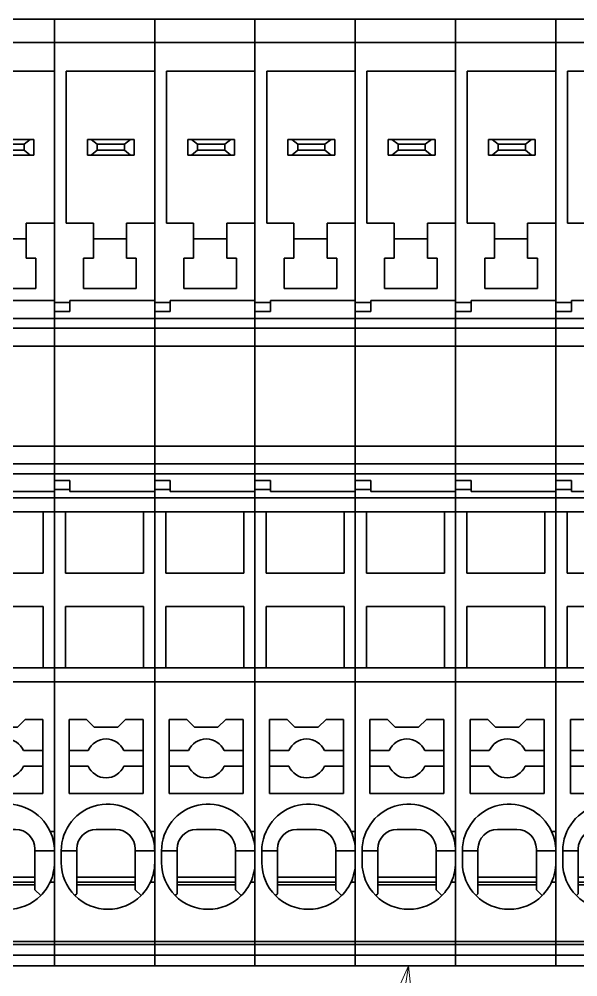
# Model space of a CAD drawing. Header units: millimetres. Extents: x 7 to 587, y 2 to 418.
# Drawn here: x 233.29 to 261.98, y 220.43 to 269.6 of the extents above; entities that cross this region are included whole.
import ezdxf

# ---------------------------------------------------------------- set-up
doc = ezdxf.new("R2010")
doc.units = ezdxf.units.MM
doc.layers.add('GR1_01', color=7, linetype='Continuous')
doc.layers.add('GR1_15', color=7, linetype='Continuous')

# ---------------------------------------------------------------- blocks, each defined once
blk = doc.blocks.new('BLKF074')
at = {"layer": 'GR1_01', "color": 3, "linetype": 'Continuous', "lineweight": 35}
for p, q in [((229.95, 268.4), (229.95, 269.6)), ((235.1, 269.6), (229.95, 269.6)), ((235.1, 269.6), (235.1, 268.4)), ((235.1, 268.4), (229.95, 268.4)), ((229.95, 255.049), (229.95, 268.4)), ((235.1, 268.4), (235.1, 266.925)), ((230.55, 266.925), (235.1, 266.925)), ((230.55, 259.125), (230.55, 266.925)), ((235.1, 259.125), (235.1, 266.925)), ((231.834, 263.425), (231.645, 263.425)), ((231.645, 263.425), (231.645, 262.625)), ((232.145, 263.175), (231.834, 263.425)), ((233.856, 263.425), (231.834, 263.425)), ((233.545, 263.175), (232.145, 263.175)), ((232.145, 263.175), (232.145, 262.875)), ((233.856, 263.425), (233.545, 263.175)), ((233.545, 262.875), (233.545, 263.175)), ((234.045, 263.425), (233.856, 263.425)), ((234.045, 262.625), (234.045, 263.425)), ((231.645, 262.625), (231.834, 262.625)), ((231.834, 262.625), (232.145, 262.875)), ((231.834, 262.625), (233.856, 262.625)), ((232.145, 262.875), (233.545, 262.875)), ((233.545, 262.875), (233.856, 262.625)), ((233.856, 262.625), (234.045, 262.625)), ((231.95, 259.125), (230.55, 259.125)), ((231.95, 258.325), (231.95, 259.125)), ((233.65, 259.125), (233.65, 258.325)), ((235.1, 259.125), (233.65, 259.125)), ((235.1, 259.125), (235.1, 255.15)), ((231.95, 257.325), (231.95, 258.325)), ((231.95, 258.325), (233.65, 258.325)), ((233.65, 258.325), (233.65, 257.325)), ((231.45, 257.325), (231.95, 257.325)), ((231.45, 255.775), (231.45, 257.325)), ((233.65, 257.325), (234.15, 257.325)), ((234.15, 257.325), (234.15, 255.775)), ((234.15, 255.775), (231.45, 255.775)), ((230.75, 255.049), (229.95, 255.049)), ((229.95, 254.593), (229.95, 255.049)), ((235.1, 255.15), (230.75, 255.15)), ((230.75, 255.049), (230.75, 255.15)), ((230.75, 255.049), (230.75, 254.593)), ((235.1, 255.15), (235.1, 254.24)), ((230.75, 254.593), (229.95, 254.593)), ((229.95, 254.24), (229.95, 254.593)), ((229.95, 253.728), (229.95, 254.24)), ((229.95, 254.24), (235.1, 254.24)), ((235.1, 253.728), (235.1, 254.24)), ((235.1, 253.728), (229.95, 253.728)), ((229.95, 253.728), (229.95, 252.816)), ((235.1, 253.728), (235.1, 252.816)), ((229.95, 252.816), (235.1, 252.816)), ((229.95, 247.684), (229.95, 252.816)), ((235.1, 252.816), (235.1, 247.684)), ((229.95, 247.684), (235.1, 247.684)), ((229.95, 247.684), (229.95, 246.772)), ((235.1, 246.772), (235.1, 247.684)), ((235.1, 246.772), (229.95, 246.772)), ((229.95, 246.772), (229.95, 246.26)), ((235.1, 246.772), (235.1, 246.26)), ((229.95, 246.26), (235.1, 246.26)), ((229.95, 245.907), (229.95, 246.26)), ((230.75, 245.907), (229.95, 245.907)), ((229.95, 245.451), (229.95, 245.907)), ((230.75, 245.907), (230.75, 245.451)), ((235.1, 245.35), (235.1, 246.26)), ((230.75, 245.451), (229.95, 245.451)), ((229.95, 245.018), (229.95, 245.451)), ((230.75, 245.451), (230.75, 245.35)), ((235.1, 245.35), (230.75, 245.35)), ((235.1, 245.018), (235.1, 245.35)), ((229.95, 245.018), (235.1, 245.018)), ((229.95, 245.018), (229.95, 244.3)), ((235.1, 244.3), (235.1, 245.018)), ((229.95, 244.3), (229.95, 236.3)), ((229.95, 244.3), (230.525, 244.3)), ((230.525, 241.15), (230.525, 244.3)), ((230.525, 244.3), (234.525, 244.3)), ((234.525, 244.3), (234.525, 241.15)), ((234.525, 244.3), (235.1, 244.3)), ((235.1, 236.3), (235.1, 244.3)), ((234.525, 241.15), (230.525, 241.15)), ((230.525, 239.45), (234.525, 239.45)), ((230.525, 236.3), (230.525, 239.45)), ((234.525, 239.45), (234.525, 236.3)), ((229.95, 236.3), (229.95, 235.582)), ((230.525, 236.3), (229.95, 236.3)), ((234.525, 236.3), (230.525, 236.3)), ((235.1, 236.3), (234.525, 236.3)), ((235.1, 235.582), (235.1, 236.3)), ((235.1, 235.582), (229.95, 235.582)), ((229.95, 235.582), (229.95, 222.256)), ((235.1, 235.582), (235.1, 227.9)), ((230.7, 233.65), (231.6, 233.65)), ((230.7, 232.05), (230.7, 233.65)), ((231.6, 233.65), (232, 233.25)), ((233.2, 233.25), (233.6, 233.65)), ((233.6, 233.65), (234.5, 233.65)), ((234.5, 233.65), (234.5, 232.05)), ((232, 233.25), (233.2, 233.25)), ((230.7, 231.25), (230.7, 232.05)), ((230.7, 232.05), (231.683, 232.05)), ((233.517, 232.05), (234.5, 232.05)), ((234.5, 232.05), (234.5, 231.25)), ((230.7, 229.85), (230.7, 231.25)), ((231.683, 231.25), (230.7, 231.25)), ((234.5, 231.25), (233.517, 231.25)), ((234.5, 231.25), (234.5, 229.85)), ((234.5, 229.85), (230.7, 229.85)), ((235.1, 227.9), (234.882, 227.9)), ((235.1, 227.9), (235.1, 226.9)), ((230.3, 226.9), (230.3, 226.3)), ((231.1, 226.9), (230.3, 226.9)), ((231.1, 227), (231.1, 226.9)), ((231.1, 225.55), (231.1, 226.9)), ((234.1, 227), (234.1, 226.9)), ((234.1, 226.9), (235.1, 226.9)), ((234.1, 225.55), (234.1, 226.9)), ((235.1, 226.9), (235.1, 226.3)), ((235.1, 225.3), (235.1, 226.3)), ((231.1, 225.3), (231.1, 225.55)), ((231.1, 225.55), (234.1, 225.55)), ((231.1, 225.15), (231.1, 225.3)), ((231.1, 225.3), (234.1, 225.3)), ((234.1, 225.3), (234.1, 225.55)), ((234.1, 225.15), (234.1, 225.3)), ((234.882, 225.3), (235.1, 225.3)), ((235.1, 222.256), (235.1, 225.3)), ((231.003, 224.603), (231.1, 224.7)), ((231.1, 225.15), (234.1, 225.15)), ((231.1, 224.7), (231.1, 225.15)), ((234.1, 224.9), (234.1, 225.15)), ((234.1, 224.9), (234.397, 224.603)), ((235.1, 222.256), (229.95, 222.256)), ((229.95, 222.256), (229.95, 222.087)), ((235.1, 222.256), (235.1, 222.087)), ((235.1, 222.087), (229.95, 222.087)), ((229.95, 222.087), (229.95, 221.548)), ((235.1, 222.087), (235.1, 221.548)), ((235.1, 221.548), (229.95, 221.548)), ((229.95, 221.548), (229.95, 221)), ((235.1, 221), (235.1, 221.548)), ((235.1, 221), (229.95, 221))]:
    blk.add_line(p, q, dxfattribs=at)
for centre, radius, start, end in [((232.6, 231.65), 1, 23.5782, 156.4218), ((232.6, 231.65), 1, 203.5782, 336.4218), ((232.7, 226.9), 2.4, 24.6243, 180), ((232.1, 227), 1, 90, 180), ((233.1, 227), 1, 0, 90), ((232.7, 226.9), 2.4, 0, 24.6243), ((232.7, 226.3), 2.4, 180, 225), ((232.7, 226.3), 2.4, 335.3757, 0), ((232.7, 226.3), 2.4, 315, 335.3757), ((232.7, 226.3), 2.4, 225, 315)]:
    blk.add_arc(centre, radius, start, end, dxfattribs=at)
blk.add_open_spline([(232.1, 228), (232.139, 228), (232.214, 228), (232.329, 228), (232.449, 228), (232.579, 228), (232.713, 228), (232.847, 228), (232.976, 228), (233.059, 228), (233.1, 228)], degree=3, knots=[0, 0, 0, 0, 0.118021, 0.223255, 0.346586, 0.477449, 0.613456, 0.74891, 0.878338, 1, 1, 1, 1], dxfattribs=at)
blk = doc.blocks.new('BLKF075')
at = {"layer": 'GR1_01', "color": 3, "linetype": 'Continuous', "lineweight": 35}
for p, q in [((235.1, 268.4), (235.1, 269.6)), ((240.25, 269.6), (235.1, 269.6)), ((240.25, 269.6), (240.25, 268.4)), ((240.25, 268.4), (235.1, 268.4)), ((235.1, 255.049), (235.1, 268.4)), ((240.25, 268.4), (240.25, 266.925)), ((235.7, 266.925), (240.25, 266.925)), ((235.7, 259.125), (235.7, 266.925)), ((240.25, 259.125), (240.25, 266.925)), ((236.984, 263.425), (236.795, 263.425)), ((236.795, 263.425), (236.795, 262.625)), ((237.295, 263.175), (236.984, 263.425)), ((239.006, 263.425), (236.984, 263.425)), ((238.695, 263.175), (237.295, 263.175)), ((237.295, 263.175), (237.295, 262.875)), ((239.006, 263.425), (238.695, 263.175)), ((238.695, 262.875), (238.695, 263.175)), ((239.195, 263.425), (239.006, 263.425)), ((239.195, 262.625), (239.195, 263.425)), ((236.795, 262.625), (236.984, 262.625)), ((236.984, 262.625), (237.295, 262.875)), ((236.984, 262.625), (239.006, 262.625)), ((237.295, 262.875), (238.695, 262.875)), ((238.695, 262.875), (239.006, 262.625)), ((239.006, 262.625), (239.195, 262.625)), ((237.1, 259.125), (235.7, 259.125)), ((237.1, 258.325), (237.1, 259.125)), ((238.8, 259.125), (238.8, 258.325)), ((240.25, 259.125), (238.8, 259.125)), ((240.25, 259.125), (240.25, 255.15)), ((237.1, 257.325), (237.1, 258.325)), ((237.1, 258.325), (238.8, 258.325)), ((238.8, 258.325), (238.8, 257.325)), ((236.6, 257.325), (237.1, 257.325)), ((236.6, 255.775), (236.6, 257.325)), ((238.8, 257.325), (239.3, 257.325)), ((239.3, 257.325), (239.3, 255.775)), ((239.3, 255.775), (236.6, 255.775)), ((235.9, 255.049), (235.1, 255.049)), ((235.1, 254.593), (235.1, 255.049)), ((240.25, 255.15), (235.9, 255.15)), ((235.9, 255.049), (235.9, 255.15)), ((235.9, 255.049), (235.9, 254.593)), ((240.25, 255.15), (240.25, 254.24)), ((235.9, 254.593), (235.1, 254.593)), ((235.1, 254.24), (235.1, 254.593)), ((235.1, 253.728), (235.1, 254.24)), ((235.1, 254.24), (240.25, 254.24)), ((240.25, 253.728), (240.25, 254.24)), ((240.25, 253.728), (235.1, 253.728)), ((235.1, 253.728), (235.1, 252.816)), ((240.25, 253.728), (240.25, 252.816)), ((235.1, 252.816), (240.25, 252.816)), ((235.1, 247.684), (235.1, 252.816)), ((240.25, 252.816), (240.25, 247.684)), ((235.1, 247.684), (240.25, 247.684)), ((235.1, 247.684), (235.1, 246.772)), ((240.25, 246.772), (240.25, 247.684)), ((240.25, 246.772), (235.1, 246.772)), ((235.1, 246.772), (235.1, 246.26)), ((240.25, 246.772), (240.25, 246.26)), ((235.1, 246.26), (240.25, 246.26)), ((235.1, 245.907), (235.1, 246.26)), ((235.9, 245.907), (235.1, 245.907)), ((235.1, 245.451), (235.1, 245.907)), ((235.9, 245.907), (235.9, 245.451)), ((240.25, 245.35), (240.25, 246.26)), ((235.9, 245.451), (235.1, 245.451)), ((235.1, 245.018), (235.1, 245.451)), ((235.9, 245.451), (235.9, 245.35)), ((240.25, 245.35), (235.9, 245.35)), ((240.25, 245.018), (240.25, 245.35)), ((235.1, 245.018), (240.25, 245.018)), ((235.1, 245.018), (235.1, 244.3)), ((240.25, 244.3), (240.25, 245.018)), ((235.1, 244.3), (235.1, 236.3)), ((235.1, 244.3), (235.675, 244.3)), ((235.675, 241.15), (235.675, 244.3)), ((235.675, 244.3), (239.675, 244.3)), ((239.675, 244.3), (239.675, 241.15)), ((239.675, 244.3), (240.25, 244.3)), ((240.25, 236.3), (240.25, 244.3)), ((239.675, 241.15), (235.675, 241.15)), ((235.675, 239.45), (239.675, 239.45)), ((235.675, 236.3), (235.675, 239.45)), ((239.675, 239.45), (239.675, 236.3)), ((235.1, 236.3), (235.1, 235.582)), ((235.675, 236.3), (235.1, 236.3)), ((239.675, 236.3), (235.675, 236.3)), ((240.25, 236.3), (239.675, 236.3)), ((240.25, 235.582), (240.25, 236.3)), ((240.25, 235.582), (235.1, 235.582)), ((235.1, 235.582), (235.1, 222.256)), ((240.25, 235.582), (240.25, 227.9)), ((235.85, 233.65), (236.75, 233.65)), ((235.85, 232.05), (235.85, 233.65)), ((236.75, 233.65), (237.15, 233.25)), ((238.35, 233.25), (238.75, 233.65)), ((238.75, 233.65), (239.65, 233.65)), ((239.65, 233.65), (239.65, 232.05)), ((237.15, 233.25), (238.35, 233.25)), ((235.85, 231.25), (235.85, 232.05)), ((235.85, 232.05), (236.833, 232.05)), ((238.667, 232.05), (239.65, 232.05)), ((239.65, 232.05), (239.65, 231.25)), ((235.85, 229.85), (235.85, 231.25)), ((236.833, 231.25), (235.85, 231.25)), ((239.65, 231.25), (238.667, 231.25)), ((239.65, 231.25), (239.65, 229.85)), ((239.65, 229.85), (235.85, 229.85)), ((240.25, 227.9), (240.032, 227.9)), ((240.25, 227.9), (240.25, 226.9)), ((235.45, 226.9), (235.45, 226.3)), ((236.25, 226.9), (235.45, 226.9)), ((236.25, 227), (236.25, 226.9)), ((236.25, 225.55), (236.25, 226.9)), ((239.25, 227), (239.25, 226.9)), ((239.25, 226.9), (240.25, 226.9)), ((239.25, 225.55), (239.25, 226.9)), ((240.25, 226.9), (240.25, 226.3)), ((240.25, 225.3), (240.25, 226.3)), ((236.25, 225.3), (236.25, 225.55)), ((236.25, 225.55), (239.25, 225.55)), ((236.25, 225.15), (236.25, 225.3)), ((236.25, 225.3), (239.25, 225.3)), ((239.25, 225.3), (239.25, 225.55)), ((239.25, 225.15), (239.25, 225.3)), ((240.032, 225.3), (240.25, 225.3)), ((240.25, 222.256), (240.25, 225.3)), ((236.153, 224.603), (236.25, 224.7)), ((236.25, 225.15), (239.25, 225.15)), ((236.25, 224.7), (236.25, 225.15)), ((239.25, 224.9), (239.25, 225.15)), ((239.25, 224.9), (239.547, 224.603)), ((240.25, 222.256), (235.1, 222.256)), ((235.1, 222.256), (235.1, 222.087)), ((240.25, 222.256), (240.25, 222.087)), ((240.25, 222.087), (235.1, 222.087)), ((235.1, 222.087), (235.1, 221.548)), ((240.25, 222.087), (240.25, 221.548)), ((240.25, 221.548), (235.1, 221.548)), ((235.1, 221.548), (235.1, 221)), ((240.25, 221), (240.25, 221.548)), ((240.25, 221), (235.1, 221))]:
    blk.add_line(p, q, dxfattribs=at)
for centre, radius, start, end in [((237.75, 231.65), 1, 23.5782, 156.4218), ((237.75, 231.65), 1, 203.5782, 336.4218), ((237.85, 226.9), 2.4, 24.6243, 180), ((237.25, 227), 1, 90, 180), ((238.25, 227), 1, 0, 90), ((237.85, 226.9), 2.4, 0, 24.6243), ((237.85, 226.3), 2.4, 180, 225), ((237.85, 226.3), 2.4, 335.3757, 0), ((237.85, 226.3), 2.4, 315, 335.3757), ((237.85, 226.3), 2.4, 225, 315)]:
    blk.add_arc(centre, radius, start, end, dxfattribs=at)
blk.add_open_spline([(237.25, 228), (237.289, 228), (237.364, 228), (237.479, 228), (237.599, 228), (237.729, 228), (237.863, 228), (237.997, 228), (238.126, 228), (238.209, 228), (238.25, 228)], degree=3, knots=[0, 0, 0, 0, 0.118021, 0.223255, 0.346586, 0.477449, 0.613456, 0.74891, 0.878338, 1, 1, 1, 1], dxfattribs=at)
blk = doc.blocks.new('BLKF076')
at = {"layer": 'GR1_01', "color": 3, "linetype": 'Continuous', "lineweight": 35}
for p, q in [((240.25, 268.4), (240.25, 269.6)), ((245.4, 269.6), (240.25, 269.6)), ((245.4, 269.6), (245.4, 268.4)), ((245.4, 268.4), (240.25, 268.4)), ((240.25, 255.049), (240.25, 268.4)), ((245.4, 268.4), (245.4, 266.925)), ((240.85, 266.925), (245.4, 266.925)), ((240.85, 259.125), (240.85, 266.925)), ((245.4, 259.125), (245.4, 266.925)), ((242.134, 263.425), (241.945, 263.425)), ((241.945, 263.425), (241.945, 262.625)), ((242.445, 263.175), (242.134, 263.425)), ((244.156, 263.425), (242.134, 263.425)), ((243.845, 263.175), (242.445, 263.175)), ((242.445, 263.175), (242.445, 262.875)), ((244.156, 263.425), (243.845, 263.175)), ((243.845, 262.875), (243.845, 263.175)), ((244.345, 263.425), (244.156, 263.425)), ((244.345, 262.625), (244.345, 263.425)), ((241.945, 262.625), (242.134, 262.625)), ((242.134, 262.625), (242.445, 262.875)), ((242.134, 262.625), (244.156, 262.625)), ((242.445, 262.875), (243.845, 262.875)), ((243.845, 262.875), (244.156, 262.625)), ((244.156, 262.625), (244.345, 262.625)), ((242.25, 259.125), (240.85, 259.125)), ((242.25, 258.325), (242.25, 259.125)), ((243.95, 259.125), (243.95, 258.325)), ((245.4, 259.125), (243.95, 259.125)), ((245.4, 259.125), (245.4, 255.15)), ((242.25, 257.325), (242.25, 258.325)), ((242.25, 258.325), (243.95, 258.325)), ((243.95, 258.325), (243.95, 257.325)), ((241.75, 257.325), (242.25, 257.325)), ((241.75, 255.775), (241.75, 257.325)), ((243.95, 257.325), (244.45, 257.325)), ((244.45, 257.325), (244.45, 255.775)), ((244.45, 255.775), (241.75, 255.775)), ((241.05, 255.049), (240.25, 255.049)), ((240.25, 254.593), (240.25, 255.049)), ((245.4, 255.15), (241.05, 255.15)), ((241.05, 255.049), (241.05, 255.15)), ((241.05, 255.049), (241.05, 254.593)), ((245.4, 255.15), (245.4, 254.24)), ((241.05, 254.593), (240.25, 254.593)), ((240.25, 254.24), (240.25, 254.593)), ((240.25, 253.728), (240.25, 254.24)), ((240.25, 254.24), (245.4, 254.24)), ((245.4, 253.728), (245.4, 254.24)), ((245.4, 253.728), (240.25, 253.728)), ((240.25, 253.728), (240.25, 252.816)), ((245.4, 253.728), (245.4, 252.816)), ((240.25, 252.816), (245.4, 252.816)), ((240.25, 247.684), (240.25, 252.816)), ((245.4, 252.816), (245.4, 247.684)), ((240.25, 247.684), (245.4, 247.684)), ((240.25, 247.684), (240.25, 246.772)), ((245.4, 246.772), (245.4, 247.684)), ((245.4, 246.772), (240.25, 246.772)), ((240.25, 246.772), (240.25, 246.26)), ((245.4, 246.772), (245.4, 246.26)), ((240.25, 246.26), (245.4, 246.26)), ((240.25, 245.907), (240.25, 246.26)), ((241.05, 245.907), (240.25, 245.907)), ((240.25, 245.451), (240.25, 245.907)), ((241.05, 245.907), (241.05, 245.451)), ((245.4, 245.35), (245.4, 246.26)), ((241.05, 245.451), (240.25, 245.451)), ((240.25, 245.018), (240.25, 245.451)), ((241.05, 245.451), (241.05, 245.35)), ((245.4, 245.35), (241.05, 245.35)), ((245.4, 245.018), (245.4, 245.35)), ((240.25, 245.018), (245.4, 245.018)), ((240.25, 245.018), (240.25, 244.3)), ((245.4, 244.3), (245.4, 245.018)), ((240.25, 244.3), (240.25, 236.3)), ((240.25, 244.3), (240.825, 244.3)), ((240.825, 241.15), (240.825, 244.3)), ((240.825, 244.3), (244.825, 244.3)), ((244.825, 244.3), (244.825, 241.15)), ((244.825, 244.3), (245.4, 244.3)), ((245.4, 236.3), (245.4, 244.3)), ((244.825, 241.15), (240.825, 241.15)), ((240.825, 239.45), (244.825, 239.45)), ((240.825, 236.3), (240.825, 239.45)), ((244.825, 239.45), (244.825, 236.3)), ((240.25, 236.3), (240.25, 235.582)), ((240.825, 236.3), (240.25, 236.3)), ((244.825, 236.3), (240.825, 236.3)), ((245.4, 236.3), (244.825, 236.3)), ((245.4, 235.582), (245.4, 236.3)), ((245.4, 235.582), (240.25, 235.582)), ((240.25, 235.582), (240.25, 222.256)), ((245.4, 235.582), (245.4, 227.9)), ((241, 233.65), (241.9, 233.65)), ((241, 232.05), (241, 233.65)), ((241.9, 233.65), (242.3, 233.25)), ((243.5, 233.25), (243.9, 233.65)), ((243.9, 233.65), (244.8, 233.65)), ((244.8, 233.65), (244.8, 232.05)), ((242.3, 233.25), (243.5, 233.25)), ((241, 231.25), (241, 232.05)), ((241, 232.05), (241.983, 232.05)), ((243.817, 232.05), (244.8, 232.05)), ((244.8, 232.05), (244.8, 231.25)), ((241, 229.85), (241, 231.25)), ((241.983, 231.25), (241, 231.25)), ((244.8, 231.25), (243.817, 231.25)), ((244.8, 231.25), (244.8, 229.85)), ((244.8, 229.85), (241, 229.85)), ((245.4, 227.9), (245.182, 227.9)), ((245.4, 227.9), (245.4, 226.9)), ((240.6, 226.9), (240.6, 226.3)), ((241.4, 226.9), (240.6, 226.9)), ((241.4, 227), (241.4, 226.9)), ((241.4, 225.55), (241.4, 226.9)), ((244.4, 227), (244.4, 226.9)), ((244.4, 226.9), (245.4, 226.9)), ((244.4, 225.55), (244.4, 226.9)), ((245.4, 226.9), (245.4, 226.3)), ((245.4, 225.3), (245.4, 226.3)), ((241.4, 225.3), (241.4, 225.55)), ((241.4, 225.55), (244.4, 225.55)), ((241.4, 225.15), (241.4, 225.3)), ((241.4, 225.3), (244.4, 225.3)), ((244.4, 225.3), (244.4, 225.55)), ((244.4, 225.15), (244.4, 225.3)), ((245.182, 225.3), (245.4, 225.3)), ((245.4, 222.256), (245.4, 225.3)), ((241.303, 224.603), (241.4, 224.7)), ((241.4, 225.15), (244.4, 225.15)), ((241.4, 224.7), (241.4, 225.15)), ((244.4, 224.9), (244.4, 225.15)), ((244.4, 224.9), (244.697, 224.603)), ((245.4, 222.256), (240.25, 222.256)), ((240.25, 222.256), (240.25, 222.087)), ((245.4, 222.256), (245.4, 222.087)), ((245.4, 222.087), (240.25, 222.087)), ((240.25, 222.087), (240.25, 221.548)), ((245.4, 222.087), (245.4, 221.548)), ((245.4, 221.548), (240.25, 221.548)), ((240.25, 221.548), (240.25, 221)), ((245.4, 221), (245.4, 221.548)), ((245.4, 221), (240.25, 221))]:
    blk.add_line(p, q, dxfattribs=at)
for centre, radius, start, end in [((242.9, 231.65), 1, 23.5782, 156.4218), ((242.9, 231.65), 1, 203.5782, 336.4218), ((243, 226.9), 2.4, 24.6243, 180), ((242.4, 227), 1, 90, 180), ((243.4, 227), 1, 0, 90), ((243, 226.9), 2.4, 0, 24.6243), ((243, 226.3), 2.4, 180, 225), ((243, 226.3), 2.4, 335.3757, 0), ((243, 226.3), 2.4, 315, 335.3757), ((243, 226.3), 2.4, 225, 315)]:
    blk.add_arc(centre, radius, start, end, dxfattribs=at)
blk.add_open_spline([(242.4, 228), (242.439, 228), (242.514, 228), (242.629, 228), (242.749, 228), (242.879, 228), (243.013, 228), (243.147, 228), (243.276, 228), (243.359, 228), (243.4, 228)], degree=3, knots=[0, 0, 0, 0, 0.118021, 0.223255, 0.346586, 0.477449, 0.613456, 0.74891, 0.878338, 1, 1, 1, 1], dxfattribs=at)
blk = doc.blocks.new('BLKF077')
at = {"layer": 'GR1_01', "color": 3, "linetype": 'Continuous', "lineweight": 35}
for p, q in [((245.4, 268.4), (245.4, 269.6)), ((250.55, 269.6), (245.4, 269.6)), ((250.55, 269.6), (250.55, 268.4)), ((250.55, 268.4), (245.4, 268.4)), ((245.4, 255.049), (245.4, 268.4)), ((250.55, 268.4), (250.55, 266.925)), ((246, 266.925), (250.55, 266.925)), ((246, 259.125), (246, 266.925)), ((250.55, 259.125), (250.55, 266.925)), ((247.284, 263.425), (247.095, 263.425)), ((247.095, 263.425), (247.095, 262.625)), ((247.595, 263.175), (247.284, 263.425)), ((249.306, 263.425), (247.284, 263.425)), ((248.995, 263.175), (247.595, 263.175)), ((247.595, 263.175), (247.595, 262.875)), ((249.306, 263.425), (248.995, 263.175)), ((248.995, 262.875), (248.995, 263.175)), ((249.495, 263.425), (249.306, 263.425)), ((249.495, 262.625), (249.495, 263.425)), ((247.095, 262.625), (247.284, 262.625)), ((247.284, 262.625), (247.595, 262.875)), ((247.284, 262.625), (249.306, 262.625)), ((247.595, 262.875), (248.995, 262.875)), ((248.995, 262.875), (249.306, 262.625)), ((249.306, 262.625), (249.495, 262.625)), ((247.4, 259.125), (246, 259.125)), ((247.4, 258.325), (247.4, 259.125)), ((249.1, 259.125), (249.1, 258.325)), ((250.55, 259.125), (249.1, 259.125)), ((250.55, 259.125), (250.55, 255.15)), ((247.4, 257.325), (247.4, 258.325)), ((247.4, 258.325), (249.1, 258.325)), ((249.1, 258.325), (249.1, 257.325)), ((246.9, 257.325), (247.4, 257.325)), ((246.9, 255.775), (246.9, 257.325)), ((249.1, 257.325), (249.6, 257.325)), ((249.6, 257.325), (249.6, 255.775)), ((249.6, 255.775), (246.9, 255.775)), ((246.2, 255.049), (245.4, 255.049)), ((245.4, 254.593), (245.4, 255.049)), ((250.55, 255.15), (246.2, 255.15)), ((246.2, 255.049), (246.2, 255.15)), ((246.2, 255.049), (246.2, 254.593)), ((250.55, 255.15), (250.55, 254.24)), ((246.2, 254.593), (245.4, 254.593)), ((245.4, 254.24), (245.4, 254.593)), ((245.4, 253.728), (245.4, 254.24)), ((245.4, 254.24), (250.55, 254.24)), ((250.55, 253.728), (250.55, 254.24)), ((250.55, 253.728), (245.4, 253.728)), ((245.4, 253.728), (245.4, 252.816)), ((250.55, 253.728), (250.55, 252.816)), ((245.4, 252.816), (250.55, 252.816)), ((245.4, 247.684), (245.4, 252.816)), ((250.55, 252.816), (250.55, 247.684)), ((245.4, 247.684), (250.55, 247.684)), ((245.4, 247.684), (245.4, 246.772)), ((250.55, 246.772), (250.55, 247.684)), ((250.55, 246.772), (245.4, 246.772)), ((245.4, 246.772), (245.4, 246.26)), ((250.55, 246.772), (250.55, 246.26)), ((245.4, 246.26), (250.55, 246.26)), ((245.4, 245.907), (245.4, 246.26)), ((246.2, 245.907), (245.4, 245.907)), ((245.4, 245.451), (245.4, 245.907)), ((246.2, 245.907), (246.2, 245.451)), ((250.55, 245.35), (250.55, 246.26)), ((246.2, 245.451), (245.4, 245.451)), ((245.4, 245.018), (245.4, 245.451)), ((246.2, 245.451), (246.2, 245.35)), ((250.55, 245.35), (246.2, 245.35)), ((250.55, 245.018), (250.55, 245.35)), ((245.4, 245.018), (250.55, 245.018)), ((245.4, 245.018), (245.4, 244.3)), ((250.55, 244.3), (250.55, 245.018)), ((245.4, 244.3), (245.4, 236.3)), ((245.4, 244.3), (245.975, 244.3)), ((245.975, 241.15), (245.975, 244.3)), ((245.975, 244.3), (249.975, 244.3)), ((249.975, 244.3), (249.975, 241.15)), ((249.975, 244.3), (250.55, 244.3)), ((250.55, 236.3), (250.55, 244.3)), ((249.975, 241.15), (245.975, 241.15)), ((245.975, 239.45), (249.975, 239.45)), ((245.975, 236.3), (245.975, 239.45)), ((249.975, 239.45), (249.975, 236.3)), ((245.4, 236.3), (245.4, 235.582)), ((245.975, 236.3), (245.4, 236.3)), ((249.975, 236.3), (245.975, 236.3)), ((250.55, 236.3), (249.975, 236.3)), ((250.55, 235.582), (250.55, 236.3)), ((250.55, 235.582), (245.4, 235.582)), ((245.4, 235.582), (245.4, 222.256)), ((250.55, 235.582), (250.55, 227.9)), ((246.15, 233.65), (247.05, 233.65)), ((246.15, 232.05), (246.15, 233.65)), ((247.05, 233.65), (247.45, 233.25)), ((248.65, 233.25), (249.05, 233.65)), ((249.05, 233.65), (249.95, 233.65)), ((249.95, 233.65), (249.95, 232.05)), ((247.45, 233.25), (248.65, 233.25)), ((246.15, 231.25), (246.15, 232.05)), ((246.15, 232.05), (247.133, 232.05)), ((248.967, 232.05), (249.95, 232.05)), ((249.95, 232.05), (249.95, 231.25)), ((246.15, 229.85), (246.15, 231.25)), ((247.133, 231.25), (246.15, 231.25)), ((249.95, 231.25), (248.967, 231.25)), ((249.95, 231.25), (249.95, 229.85)), ((249.95, 229.85), (246.15, 229.85)), ((250.55, 227.9), (250.332, 227.9)), ((250.55, 227.9), (250.55, 226.9)), ((245.75, 226.9), (245.75, 226.3)), ((246.55, 226.9), (245.75, 226.9)), ((246.55, 227), (246.55, 226.9)), ((246.55, 225.55), (246.55, 226.9)), ((249.55, 227), (249.55, 226.9)), ((249.55, 226.9), (250.55, 226.9)), ((249.55, 225.55), (249.55, 226.9)), ((250.55, 226.9), (250.55, 226.3)), ((250.55, 225.3), (250.55, 226.3)), ((246.55, 225.3), (246.55, 225.55)), ((246.55, 225.55), (249.55, 225.55)), ((246.55, 225.15), (246.55, 225.3)), ((246.55, 225.3), (249.55, 225.3)), ((249.55, 225.3), (249.55, 225.55)), ((249.55, 225.15), (249.55, 225.3)), ((250.332, 225.3), (250.55, 225.3)), ((250.55, 222.256), (250.55, 225.3)), ((246.453, 224.603), (246.55, 224.7)), ((246.55, 225.15), (249.55, 225.15)), ((246.55, 224.7), (246.55, 225.15)), ((249.55, 224.9), (249.55, 225.15)), ((249.55, 224.9), (249.847, 224.603)), ((250.55, 222.256), (245.4, 222.256)), ((245.4, 222.256), (245.4, 222.087)), ((250.55, 222.256), (250.55, 222.087)), ((250.55, 222.087), (245.4, 222.087)), ((245.4, 222.087), (245.4, 221.548)), ((250.55, 222.087), (250.55, 221.548)), ((250.55, 221.548), (245.4, 221.548)), ((245.4, 221.548), (245.4, 221)), ((250.55, 221), (250.55, 221.548)), ((250.55, 221), (245.4, 221))]:
    blk.add_line(p, q, dxfattribs=at)
for centre, radius, start, end in [((248.05, 231.65), 1, 23.5782, 156.4218), ((248.05, 231.65), 1, 203.5782, 336.4218), ((248.15, 226.9), 2.4, 24.6243, 180), ((247.55, 227), 1, 90, 180), ((248.55, 227), 1, 0, 90), ((248.15, 226.9), 2.4, 0, 24.6243), ((248.15, 226.3), 2.4, 180, 225), ((248.15, 226.3), 2.4, 335.3757, 0), ((248.15, 226.3), 2.4, 315, 335.3757), ((248.15, 226.3), 2.4, 225, 315)]:
    blk.add_arc(centre, radius, start, end, dxfattribs=at)
blk.add_open_spline([(247.55, 228), (247.589, 228), (247.664, 228), (247.779, 228), (247.899, 228), (248.029, 228), (248.163, 228), (248.297, 228), (248.426, 228), (248.509, 228), (248.55, 228)], degree=3, knots=[0, 0, 0, 0, 0.118021, 0.223255, 0.346586, 0.477449, 0.613456, 0.74891, 0.878338, 1, 1, 1, 1], dxfattribs=at)
blk = doc.blocks.new('BLKF078')
at = {"layer": 'GR1_01', "color": 3, "linetype": 'Continuous', "lineweight": 35}
for p, q in [((250.55, 268.4), (250.55, 269.6)), ((255.7, 269.6), (250.55, 269.6)), ((255.7, 269.6), (255.7, 268.4)), ((255.7, 268.4), (250.55, 268.4)), ((250.55, 255.049), (250.55, 268.4)), ((255.7, 268.4), (255.7, 266.925)), ((251.15, 266.925), (255.7, 266.925)), ((251.15, 259.125), (251.15, 266.925)), ((255.7, 259.125), (255.7, 266.925)), ((252.434, 263.425), (252.245, 263.425)), ((252.245, 263.425), (252.245, 262.625)), ((252.745, 263.175), (252.434, 263.425)), ((254.456, 263.425), (252.434, 263.425)), ((254.145, 263.175), (252.745, 263.175)), ((252.745, 263.175), (252.745, 262.875)), ((254.456, 263.425), (254.145, 263.175)), ((254.145, 262.875), (254.145, 263.175)), ((254.645, 263.425), (254.456, 263.425)), ((254.645, 262.625), (254.645, 263.425)), ((252.245, 262.625), (252.434, 262.625)), ((252.434, 262.625), (252.745, 262.875)), ((252.434, 262.625), (254.456, 262.625)), ((252.745, 262.875), (254.145, 262.875)), ((254.145, 262.875), (254.456, 262.625)), ((254.456, 262.625), (254.645, 262.625)), ((252.55, 259.125), (251.15, 259.125)), ((252.55, 258.325), (252.55, 259.125)), ((254.25, 259.125), (254.25, 258.325)), ((255.7, 259.125), (254.25, 259.125)), ((255.7, 259.125), (255.7, 255.15)), ((252.55, 257.325), (252.55, 258.325)), ((252.55, 258.325), (254.25, 258.325)), ((254.25, 258.325), (254.25, 257.325)), ((252.05, 257.325), (252.55, 257.325)), ((252.05, 255.775), (252.05, 257.325)), ((254.25, 257.325), (254.75, 257.325)), ((254.75, 257.325), (254.75, 255.775)), ((254.75, 255.775), (252.05, 255.775)), ((251.35, 255.049), (250.55, 255.049)), ((250.55, 254.593), (250.55, 255.049)), ((255.7, 255.15), (251.35, 255.15)), ((251.35, 255.049), (251.35, 255.15)), ((251.35, 255.049), (251.35, 254.593)), ((255.7, 255.15), (255.7, 254.24)), ((251.35, 254.593), (250.55, 254.593)), ((250.55, 254.24), (250.55, 254.593)), ((250.55, 253.728), (250.55, 254.24)), ((250.55, 254.24), (255.7, 254.24)), ((255.7, 253.728), (255.7, 254.24)), ((255.7, 253.728), (250.55, 253.728)), ((250.55, 253.728), (250.55, 252.816)), ((255.7, 253.728), (255.7, 252.816)), ((250.55, 252.816), (255.7, 252.816)), ((250.55, 247.684), (250.55, 252.816)), ((255.7, 252.816), (255.7, 247.684)), ((250.55, 247.684), (255.7, 247.684)), ((250.55, 247.684), (250.55, 246.772)), ((255.7, 246.772), (255.7, 247.684)), ((255.7, 246.772), (250.55, 246.772)), ((250.55, 246.772), (250.55, 246.26)), ((255.7, 246.772), (255.7, 246.26)), ((250.55, 246.26), (255.7, 246.26)), ((250.55, 245.907), (250.55, 246.26)), ((251.35, 245.907), (250.55, 245.907)), ((250.55, 245.451), (250.55, 245.907)), ((251.35, 245.907), (251.35, 245.451)), ((255.7, 245.35), (255.7, 246.26)), ((251.35, 245.451), (250.55, 245.451)), ((250.55, 245.018), (250.55, 245.451)), ((251.35, 245.451), (251.35, 245.35)), ((255.7, 245.35), (251.35, 245.35)), ((255.7, 245.018), (255.7, 245.35)), ((250.55, 245.018), (255.7, 245.018)), ((250.55, 245.018), (250.55, 244.3)), ((255.7, 244.3), (255.7, 245.018)), ((250.55, 244.3), (250.55, 236.3)), ((250.55, 244.3), (251.125, 244.3)), ((251.125, 241.15), (251.125, 244.3)), ((251.125, 244.3), (255.125, 244.3)), ((255.125, 244.3), (255.125, 241.15)), ((255.125, 244.3), (255.7, 244.3)), ((255.7, 236.3), (255.7, 244.3)), ((255.125, 241.15), (251.125, 241.15)), ((251.125, 239.45), (255.125, 239.45)), ((251.125, 236.3), (251.125, 239.45)), ((255.125, 239.45), (255.125, 236.3)), ((250.55, 236.3), (250.55, 235.582)), ((251.125, 236.3), (250.55, 236.3)), ((255.125, 236.3), (251.125, 236.3)), ((255.7, 236.3), (255.125, 236.3)), ((255.7, 235.582), (255.7, 236.3)), ((255.7, 235.582), (250.55, 235.582)), ((250.55, 235.582), (250.55, 222.256)), ((255.7, 235.582), (255.7, 227.9)), ((251.3, 233.65), (252.2, 233.65)), ((251.3, 232.05), (251.3, 233.65)), ((252.2, 233.65), (252.6, 233.25)), ((253.8, 233.25), (254.2, 233.65)), ((254.2, 233.65), (255.1, 233.65)), ((255.1, 233.65), (255.1, 232.05)), ((252.6, 233.25), (253.8, 233.25)), ((251.3, 231.25), (251.3, 232.05)), ((251.3, 232.05), (252.283, 232.05)), ((254.117, 232.05), (255.1, 232.05)), ((255.1, 232.05), (255.1, 231.25)), ((251.3, 229.85), (251.3, 231.25)), ((252.283, 231.25), (251.3, 231.25)), ((255.1, 231.25), (254.117, 231.25)), ((255.1, 231.25), (255.1, 229.85)), ((255.1, 229.85), (251.3, 229.85)), ((255.7, 227.9), (255.482, 227.9)), ((255.7, 227.9), (255.7, 226.9)), ((250.9, 226.9), (250.9, 226.3)), ((251.7, 226.9), (250.9, 226.9)), ((251.7, 227), (251.7, 226.9)), ((251.7, 225.55), (251.7, 226.9)), ((254.7, 227), (254.7, 226.9)), ((254.7, 226.9), (255.7, 226.9)), ((254.7, 225.55), (254.7, 226.9)), ((255.7, 226.9), (255.7, 226.3)), ((255.7, 225.3), (255.7, 226.3)), ((251.7, 225.3), (251.7, 225.55)), ((251.7, 225.55), (254.7, 225.55)), ((251.7, 225.15), (251.7, 225.3)), ((251.7, 225.3), (254.7, 225.3)), ((254.7, 225.3), (254.7, 225.55)), ((254.7, 225.15), (254.7, 225.3)), ((255.482, 225.3), (255.7, 225.3)), ((255.7, 222.256), (255.7, 225.3)), ((251.603, 224.603), (251.7, 224.7)), ((251.7, 225.15), (254.7, 225.15)), ((251.7, 224.7), (251.7, 225.15)), ((254.7, 224.9), (254.7, 225.15)), ((254.7, 224.9), (254.997, 224.603)), ((255.7, 222.256), (250.55, 222.256)), ((250.55, 222.256), (250.55, 222.087)), ((255.7, 222.256), (255.7, 222.087)), ((255.7, 222.087), (250.55, 222.087)), ((250.55, 222.087), (250.55, 221.548)), ((255.7, 222.087), (255.7, 221.548)), ((255.7, 221.548), (250.55, 221.548)), ((250.55, 221.548), (250.55, 221)), ((255.7, 221), (255.7, 221.548)), ((255.7, 221), (250.55, 221))]:
    blk.add_line(p, q, dxfattribs=at)
for centre, radius, start, end in [((253.2, 231.65), 1, 23.5782, 156.4218), ((253.2, 231.65), 1, 203.5782, 336.4218), ((253.3, 226.9), 2.4, 24.6243, 180), ((252.7, 227), 1, 90, 180), ((253.7, 227), 1, 0, 90), ((253.3, 226.9), 2.4, 0, 24.6243), ((253.3, 226.3), 2.4, 180, 225), ((253.3, 226.3), 2.4, 335.3757, 0), ((253.3, 226.3), 2.4, 315, 335.3757), ((253.3, 226.3), 2.4, 225, 315)]:
    blk.add_arc(centre, radius, start, end, dxfattribs=at)
blk.add_open_spline([(252.7, 228), (252.739, 228), (252.814, 228), (252.929, 228), (253.049, 228), (253.179, 228), (253.313, 228), (253.447, 228), (253.576, 228), (253.659, 228), (253.7, 228)], degree=3, knots=[0, 0, 0, 0, 0.118021, 0.223255, 0.346586, 0.477449, 0.613456, 0.74891, 0.878338, 1, 1, 1, 1], dxfattribs=at)
blk = doc.blocks.new('BLKF079')
at = {"layer": 'GR1_01', "color": 3, "linetype": 'Continuous', "lineweight": 35}
for p, q in [((255.7, 268.4), (255.7, 269.6)), ((260.85, 269.6), (255.7, 269.6)), ((260.85, 269.6), (260.85, 268.4)), ((260.85, 268.4), (255.7, 268.4)), ((255.7, 255.049), (255.7, 268.4)), ((260.85, 268.4), (260.85, 266.925)), ((256.3, 266.925), (260.85, 266.925)), ((256.3, 259.125), (256.3, 266.925)), ((260.85, 259.125), (260.85, 266.925)), ((257.584, 263.425), (257.395, 263.425)), ((257.395, 263.425), (257.395, 262.625)), ((257.895, 263.175), (257.584, 263.425)), ((259.606, 263.425), (257.584, 263.425)), ((259.295, 263.175), (257.895, 263.175)), ((257.895, 263.175), (257.895, 262.875)), ((259.606, 263.425), (259.295, 263.175)), ((259.295, 262.875), (259.295, 263.175)), ((259.795, 263.425), (259.606, 263.425)), ((259.795, 262.625), (259.795, 263.425)), ((257.395, 262.625), (257.584, 262.625)), ((257.584, 262.625), (257.895, 262.875)), ((257.584, 262.625), (259.606, 262.625)), ((257.895, 262.875), (259.295, 262.875)), ((259.295, 262.875), (259.606, 262.625)), ((259.606, 262.625), (259.795, 262.625)), ((257.7, 259.125), (256.3, 259.125)), ((257.7, 258.325), (257.7, 259.125)), ((259.4, 259.125), (259.4, 258.325)), ((260.85, 259.125), (259.4, 259.125)), ((260.85, 259.125), (260.85, 255.15)), ((257.7, 257.325), (257.7, 258.325)), ((257.7, 258.325), (259.4, 258.325)), ((259.4, 258.325), (259.4, 257.325)), ((257.2, 257.325), (257.7, 257.325)), ((257.2, 255.775), (257.2, 257.325)), ((259.4, 257.325), (259.9, 257.325)), ((259.9, 257.325), (259.9, 255.775)), ((259.9, 255.775), (257.2, 255.775)), ((256.5, 255.049), (255.7, 255.049)), ((255.7, 254.593), (255.7, 255.049)), ((260.85, 255.15), (256.5, 255.15)), ((256.5, 255.049), (256.5, 255.15)), ((256.5, 255.049), (256.5, 254.593)), ((260.85, 255.15), (260.85, 254.24)), ((256.5, 254.593), (255.7, 254.593)), ((255.7, 254.24), (255.7, 254.593)), ((255.7, 253.728), (255.7, 254.24)), ((255.7, 254.24), (260.85, 254.24)), ((260.85, 253.728), (260.85, 254.24)), ((260.85, 253.728), (255.7, 253.728)), ((255.7, 253.728), (255.7, 252.816)), ((260.85, 253.728), (260.85, 252.816)), ((255.7, 252.816), (260.85, 252.816)), ((255.7, 247.684), (255.7, 252.816)), ((260.85, 252.816), (260.85, 247.684)), ((255.7, 247.684), (260.85, 247.684)), ((255.7, 247.684), (255.7, 246.772)), ((260.85, 246.772), (260.85, 247.684)), ((260.85, 246.772), (255.7, 246.772)), ((255.7, 246.772), (255.7, 246.26)), ((260.85, 246.772), (260.85, 246.26)), ((255.7, 246.26), (260.85, 246.26)), ((255.7, 245.907), (255.7, 246.26)), ((256.5, 245.907), (255.7, 245.907)), ((255.7, 245.451), (255.7, 245.907)), ((256.5, 245.907), (256.5, 245.451)), ((260.85, 245.35), (260.85, 246.26)), ((256.5, 245.451), (255.7, 245.451)), ((255.7, 245.018), (255.7, 245.451)), ((256.5, 245.451), (256.5, 245.35)), ((260.85, 245.35), (256.5, 245.35)), ((260.85, 245.018), (260.85, 245.35)), ((255.7, 245.018), (260.85, 245.018)), ((255.7, 245.018), (255.7, 244.3)), ((260.85, 244.3), (260.85, 245.018)), ((255.7, 244.3), (255.7, 236.3)), ((255.7, 244.3), (256.275, 244.3)), ((256.275, 241.15), (256.275, 244.3)), ((256.275, 244.3), (260.275, 244.3)), ((260.275, 244.3), (260.275, 241.15)), ((260.275, 244.3), (260.85, 244.3)), ((260.85, 236.3), (260.85, 244.3)), ((260.275, 241.15), (256.275, 241.15)), ((256.275, 239.45), (260.275, 239.45)), ((256.275, 236.3), (256.275, 239.45)), ((260.275, 239.45), (260.275, 236.3)), ((255.7, 236.3), (255.7, 235.582)), ((256.275, 236.3), (255.7, 236.3)), ((260.275, 236.3), (256.275, 236.3)), ((260.85, 236.3), (260.275, 236.3)), ((260.85, 235.582), (260.85, 236.3)), ((260.85, 235.582), (255.7, 235.582)), ((255.7, 235.582), (255.7, 222.256)), ((260.85, 235.582), (260.85, 227.9)), ((256.45, 233.65), (257.35, 233.65)), ((256.45, 232.05), (256.45, 233.65)), ((257.35, 233.65), (257.75, 233.25)), ((258.95, 233.25), (259.35, 233.65)), ((259.35, 233.65), (260.25, 233.65)), ((260.25, 233.65), (260.25, 232.05)), ((257.75, 233.25), (258.95, 233.25)), ((256.45, 231.25), (256.45, 232.05)), ((256.45, 232.05), (257.433, 232.05)), ((259.267, 232.05), (260.25, 232.05)), ((260.25, 232.05), (260.25, 231.25)), ((256.45, 229.85), (256.45, 231.25)), ((257.433, 231.25), (256.45, 231.25)), ((260.25, 231.25), (259.267, 231.25)), ((260.25, 231.25), (260.25, 229.85)), ((260.25, 229.85), (256.45, 229.85)), ((260.85, 227.9), (260.632, 227.9)), ((260.85, 227.9), (260.85, 226.9)), ((256.05, 226.9), (256.05, 226.3)), ((256.85, 226.9), (256.05, 226.9)), ((256.85, 227), (256.85, 226.9)), ((256.85, 225.55), (256.85, 226.9)), ((259.85, 227), (259.85, 226.9)), ((259.85, 226.9), (260.85, 226.9)), ((259.85, 225.55), (259.85, 226.9)), ((260.85, 226.9), (260.85, 226.3)), ((260.85, 225.3), (260.85, 226.3)), ((256.85, 225.3), (256.85, 225.55)), ((256.85, 225.55), (259.85, 225.55)), ((256.85, 225.15), (256.85, 225.3)), ((256.85, 225.3), (259.85, 225.3)), ((259.85, 225.3), (259.85, 225.55)), ((259.85, 225.15), (259.85, 225.3)), ((260.632, 225.3), (260.85, 225.3)), ((260.85, 222.256), (260.85, 225.3)), ((256.753, 224.603), (256.85, 224.7)), ((256.85, 225.15), (259.85, 225.15)), ((256.85, 224.7), (256.85, 225.15)), ((259.85, 224.9), (259.85, 225.15)), ((259.85, 224.9), (260.147, 224.603)), ((260.85, 222.256), (255.7, 222.256)), ((255.7, 222.256), (255.7, 222.087)), ((260.85, 222.256), (260.85, 222.087)), ((260.85, 222.087), (255.7, 222.087)), ((255.7, 222.087), (255.7, 221.548)), ((260.85, 222.087), (260.85, 221.548)), ((260.85, 221.548), (255.7, 221.548)), ((255.7, 221.548), (255.7, 221)), ((260.85, 221), (260.85, 221.548)), ((260.85, 221), (255.7, 221))]:
    blk.add_line(p, q, dxfattribs=at)
for centre, radius, start, end in [((258.35, 231.65), 1, 23.5782, 156.4218), ((258.35, 231.65), 1, 203.5782, 336.4218), ((258.45, 226.9), 2.4, 24.6243, 180), ((257.85, 227), 1, 90, 180), ((258.85, 227), 1, 0, 90), ((258.45, 226.9), 2.4, 0, 24.6243), ((258.45, 226.3), 2.4, 180, 225), ((258.45, 226.3), 2.4, 335.3757, 0), ((258.45, 226.3), 2.4, 315, 335.3757), ((258.45, 226.3), 2.4, 225, 315)]:
    blk.add_arc(centre, radius, start, end, dxfattribs=at)
blk.add_open_spline([(257.85, 228), (257.889, 228), (257.964, 228), (258.079, 228), (258.199, 228), (258.329, 228), (258.463, 228), (258.597, 228), (258.726, 228), (258.809, 228), (258.85, 228)], degree=3, knots=[0, 0, 0, 0, 0.118021, 0.223255, 0.346586, 0.477449, 0.613456, 0.74891, 0.878338, 1, 1, 1, 1], dxfattribs=at)
blk = doc.blocks.new('BLKF080')
at = {"layer": 'GR1_01', "color": 3, "linetype": 'Continuous', "lineweight": 35}
for p, q in [((260.85, 268.4), (260.85, 269.6)), ((266, 269.6), (260.85, 269.6)), ((266, 269.6), (266, 268.4)), ((266, 268.4), (260.85, 268.4)), ((260.85, 255.049), (260.85, 268.4)), ((266, 268.4), (266, 266.925)), ((261.45, 266.925), (266, 266.925)), ((261.45, 259.125), (261.45, 266.925)), ((266, 259.125), (266, 266.925)), ((262.734, 263.425), (262.545, 263.425)), ((262.545, 263.425), (262.545, 262.625)), ((263.045, 263.175), (262.734, 263.425)), ((264.756, 263.425), (262.734, 263.425)), ((264.445, 263.175), (263.045, 263.175)), ((263.045, 263.175), (263.045, 262.875)), ((264.756, 263.425), (264.445, 263.175)), ((264.445, 262.875), (264.445, 263.175)), ((264.945, 263.425), (264.756, 263.425)), ((264.945, 262.625), (264.945, 263.425)), ((262.545, 262.625), (262.734, 262.625)), ((262.734, 262.625), (263.045, 262.875)), ((262.734, 262.625), (264.756, 262.625)), ((263.045, 262.875), (264.445, 262.875)), ((264.445, 262.875), (264.756, 262.625)), ((264.756, 262.625), (264.945, 262.625)), ((262.85, 259.125), (261.45, 259.125)), ((262.85, 258.325), (262.85, 259.125)), ((264.55, 259.125), (264.55, 258.325)), ((266, 259.125), (264.55, 259.125)), ((266, 259.125), (266, 255.15)), ((262.85, 257.325), (262.85, 258.325)), ((262.85, 258.325), (264.55, 258.325)), ((264.55, 258.325), (264.55, 257.325)), ((262.35, 257.325), (262.85, 257.325)), ((262.35, 255.775), (262.35, 257.325)), ((264.55, 257.325), (265.05, 257.325)), ((265.05, 257.325), (265.05, 255.775)), ((265.05, 255.775), (262.35, 255.775)), ((261.65, 255.049), (260.85, 255.049)), ((260.85, 254.593), (260.85, 255.049)), ((266, 255.15), (261.65, 255.15)), ((261.65, 255.049), (261.65, 255.15)), ((261.65, 255.049), (261.65, 254.593)), ((266, 255.15), (266, 254.24)), ((261.65, 254.593), (260.85, 254.593)), ((260.85, 254.24), (260.85, 254.593)), ((260.85, 253.728), (260.85, 254.24)), ((260.85, 254.24), (266, 254.24)), ((266, 253.728), (266, 254.24)), ((266, 253.728), (260.85, 253.728)), ((260.85, 253.728), (260.85, 252.816)), ((266, 253.728), (266, 252.816)), ((260.85, 252.816), (266, 252.816)), ((260.85, 247.684), (260.85, 252.816)), ((266, 252.816), (266, 247.684)), ((260.85, 247.684), (266, 247.684)), ((260.85, 247.684), (260.85, 246.772)), ((266, 246.772), (266, 247.684)), ((266, 246.772), (260.85, 246.772)), ((260.85, 246.772), (260.85, 246.26)), ((266, 246.772), (266, 246.26)), ((260.85, 246.26), (266, 246.26)), ((260.85, 245.907), (260.85, 246.26)), ((261.65, 245.907), (260.85, 245.907)), ((260.85, 245.451), (260.85, 245.907)), ((261.65, 245.907), (261.65, 245.451)), ((266, 245.35), (266, 246.26)), ((261.65, 245.451), (260.85, 245.451)), ((260.85, 245.018), (260.85, 245.451)), ((261.65, 245.451), (261.65, 245.35)), ((266, 245.35), (261.65, 245.35)), ((266, 245.018), (266, 245.35)), ((260.85, 245.018), (266, 245.018)), ((260.85, 245.018), (260.85, 244.3)), ((266, 244.3), (266, 245.018)), ((260.85, 244.3), (260.85, 236.3)), ((260.85, 244.3), (261.425, 244.3)), ((261.425, 241.15), (261.425, 244.3)), ((261.425, 244.3), (265.425, 244.3)), ((265.425, 244.3), (265.425, 241.15)), ((265.425, 244.3), (266, 244.3)), ((266, 236.3), (266, 244.3)), ((265.425, 241.15), (261.425, 241.15)), ((261.425, 239.45), (265.425, 239.45)), ((261.425, 236.3), (261.425, 239.45)), ((265.425, 239.45), (265.425, 236.3)), ((260.85, 236.3), (260.85, 235.582)), ((261.425, 236.3), (260.85, 236.3)), ((265.425, 236.3), (261.425, 236.3)), ((266, 236.3), (265.425, 236.3)), ((266, 235.582), (266, 236.3)), ((266, 235.582), (260.85, 235.582)), ((260.85, 235.582), (260.85, 222.256)), ((266, 235.582), (266, 227.9)), ((261.6, 233.65), (262.5, 233.65)), ((261.6, 232.05), (261.6, 233.65)), ((262.5, 233.65), (262.9, 233.25)), ((264.1, 233.25), (264.5, 233.65)), ((264.5, 233.65), (265.4, 233.65)), ((265.4, 233.65), (265.4, 232.05)), ((262.9, 233.25), (264.1, 233.25)), ((261.6, 231.25), (261.6, 232.05)), ((261.6, 232.05), (262.583, 232.05)), ((264.417, 232.05), (265.4, 232.05)), ((265.4, 232.05), (265.4, 231.25)), ((261.6, 229.85), (261.6, 231.25)), ((262.583, 231.25), (261.6, 231.25)), ((265.4, 231.25), (264.417, 231.25)), ((265.4, 231.25), (265.4, 229.85)), ((265.4, 229.85), (261.6, 229.85)), ((266, 227.9), (265.782, 227.9)), ((266, 227.9), (266, 226.9)), ((261.2, 226.9), (261.2, 226.3)), ((262, 226.9), (261.2, 226.9)), ((262, 227), (262, 226.9)), ((262, 225.55), (262, 226.9)), ((265, 227), (265, 226.9)), ((265, 226.9), (266, 226.9)), ((265, 225.55), (265, 226.9)), ((266, 226.9), (266, 226.3)), ((266, 225.3), (266, 226.3)), ((262, 225.3), (262, 225.55)), ((262, 225.55), (265, 225.55)), ((262, 225.15), (262, 225.3)), ((262, 225.3), (265, 225.3)), ((265, 225.3), (265, 225.55)), ((265, 225.15), (265, 225.3)), ((265.782, 225.3), (266, 225.3)), ((266, 222.256), (266, 225.3)), ((261.903, 224.603), (262, 224.7)), ((262, 225.15), (265, 225.15)), ((262, 224.7), (262, 225.15)), ((265, 224.9), (265, 225.15)), ((265, 224.9), (265.297, 224.603)), ((266, 222.256), (260.85, 222.256)), ((260.85, 222.256), (260.85, 222.087)), ((266, 222.256), (266, 222.087)), ((266, 222.087), (260.85, 222.087)), ((260.85, 222.087), (260.85, 221.548)), ((266, 222.087), (266, 221.548)), ((266, 221.548), (260.85, 221.548)), ((260.85, 221.548), (260.85, 221)), ((266, 221), (266, 221.548)), ((266, 221), (260.85, 221))]:
    blk.add_line(p, q, dxfattribs=at)
for centre, radius, start, end in [((263.5, 231.65), 1, 23.5782, 156.4218), ((263.5, 231.65), 1, 203.5782, 336.4218), ((263.6, 226.9), 2.4, 24.6243, 180), ((263, 227), 1, 90, 180), ((264, 227), 1, 0, 90), ((263.6, 226.9), 2.4, 0, 24.6243), ((263.6, 226.3), 2.4, 180, 225), ((263.6, 226.3), 2.4, 335.3757, 0), ((263.6, 226.3), 2.4, 315, 335.3757), ((263.6, 226.3), 2.4, 225, 315)]:
    blk.add_arc(centre, radius, start, end, dxfattribs=at)
blk.add_open_spline([(263, 228), (263.039, 228), (263.114, 228), (263.229, 228), (263.349, 228), (263.479, 228), (263.613, 228), (263.747, 228), (263.876, 228), (263.959, 228), (264, 228)], degree=3, knots=[0, 0, 0, 0, 0.118021, 0.223255, 0.346586, 0.477449, 0.613456, 0.74891, 0.878338, 1, 1, 1, 1], dxfattribs=at)
blk = doc.blocks.new('BLKF071')
at = {"layer": 'GR1_01', "color": 3, "linetype": 'Continuous', "lineweight": 35}
for name in ['BLKF074', 'BLKF075', 'BLKF076', 'BLKF077', 'BLKF078', 'BLKF079', 'BLKF080']:
    blk.add_blockref(name, (0, 0), dxfattribs=at)
blk = doc.blocks.new('FXTIP_ARROW_S')
at = {"color": 0, "linetype": 'Continuous', "lineweight": -2}
for q in [(-0.966, 0.259), (-1, 0), (-0.966, -0.259)]:
    blk.add_line((0, 0), q, dxfattribs=at)

msp = doc.modelspace()

# ---------------------------------------------------------------- linework, layer by layer
at = {"layer": 'GR1_15', "color": 4, "linetype": 'Continuous', "lineweight": 13}
msp.add_line((253.276, 221), (250.771, 204.94), dxfattribs=at)

# ---------------------------------------------------------------- block references
at = {"layer": 'GR1_01', "color": 3, "linetype": 'Continuous', "lineweight": 35}
msp.add_blockref('BLKF071', (0, 0), dxfattribs=at)
at = {"layer": 'GR1_15', "color": 4, "linetype": 'Continuous', "lineweight": 13, "xscale": 2, "yscale": 2, "rotation": 81.13295457334952}
msp.add_blockref('FXTIP_ARROW_S', (253.276, 221), dxfattribs=at)

doc.saveas('drawing.dxf')
